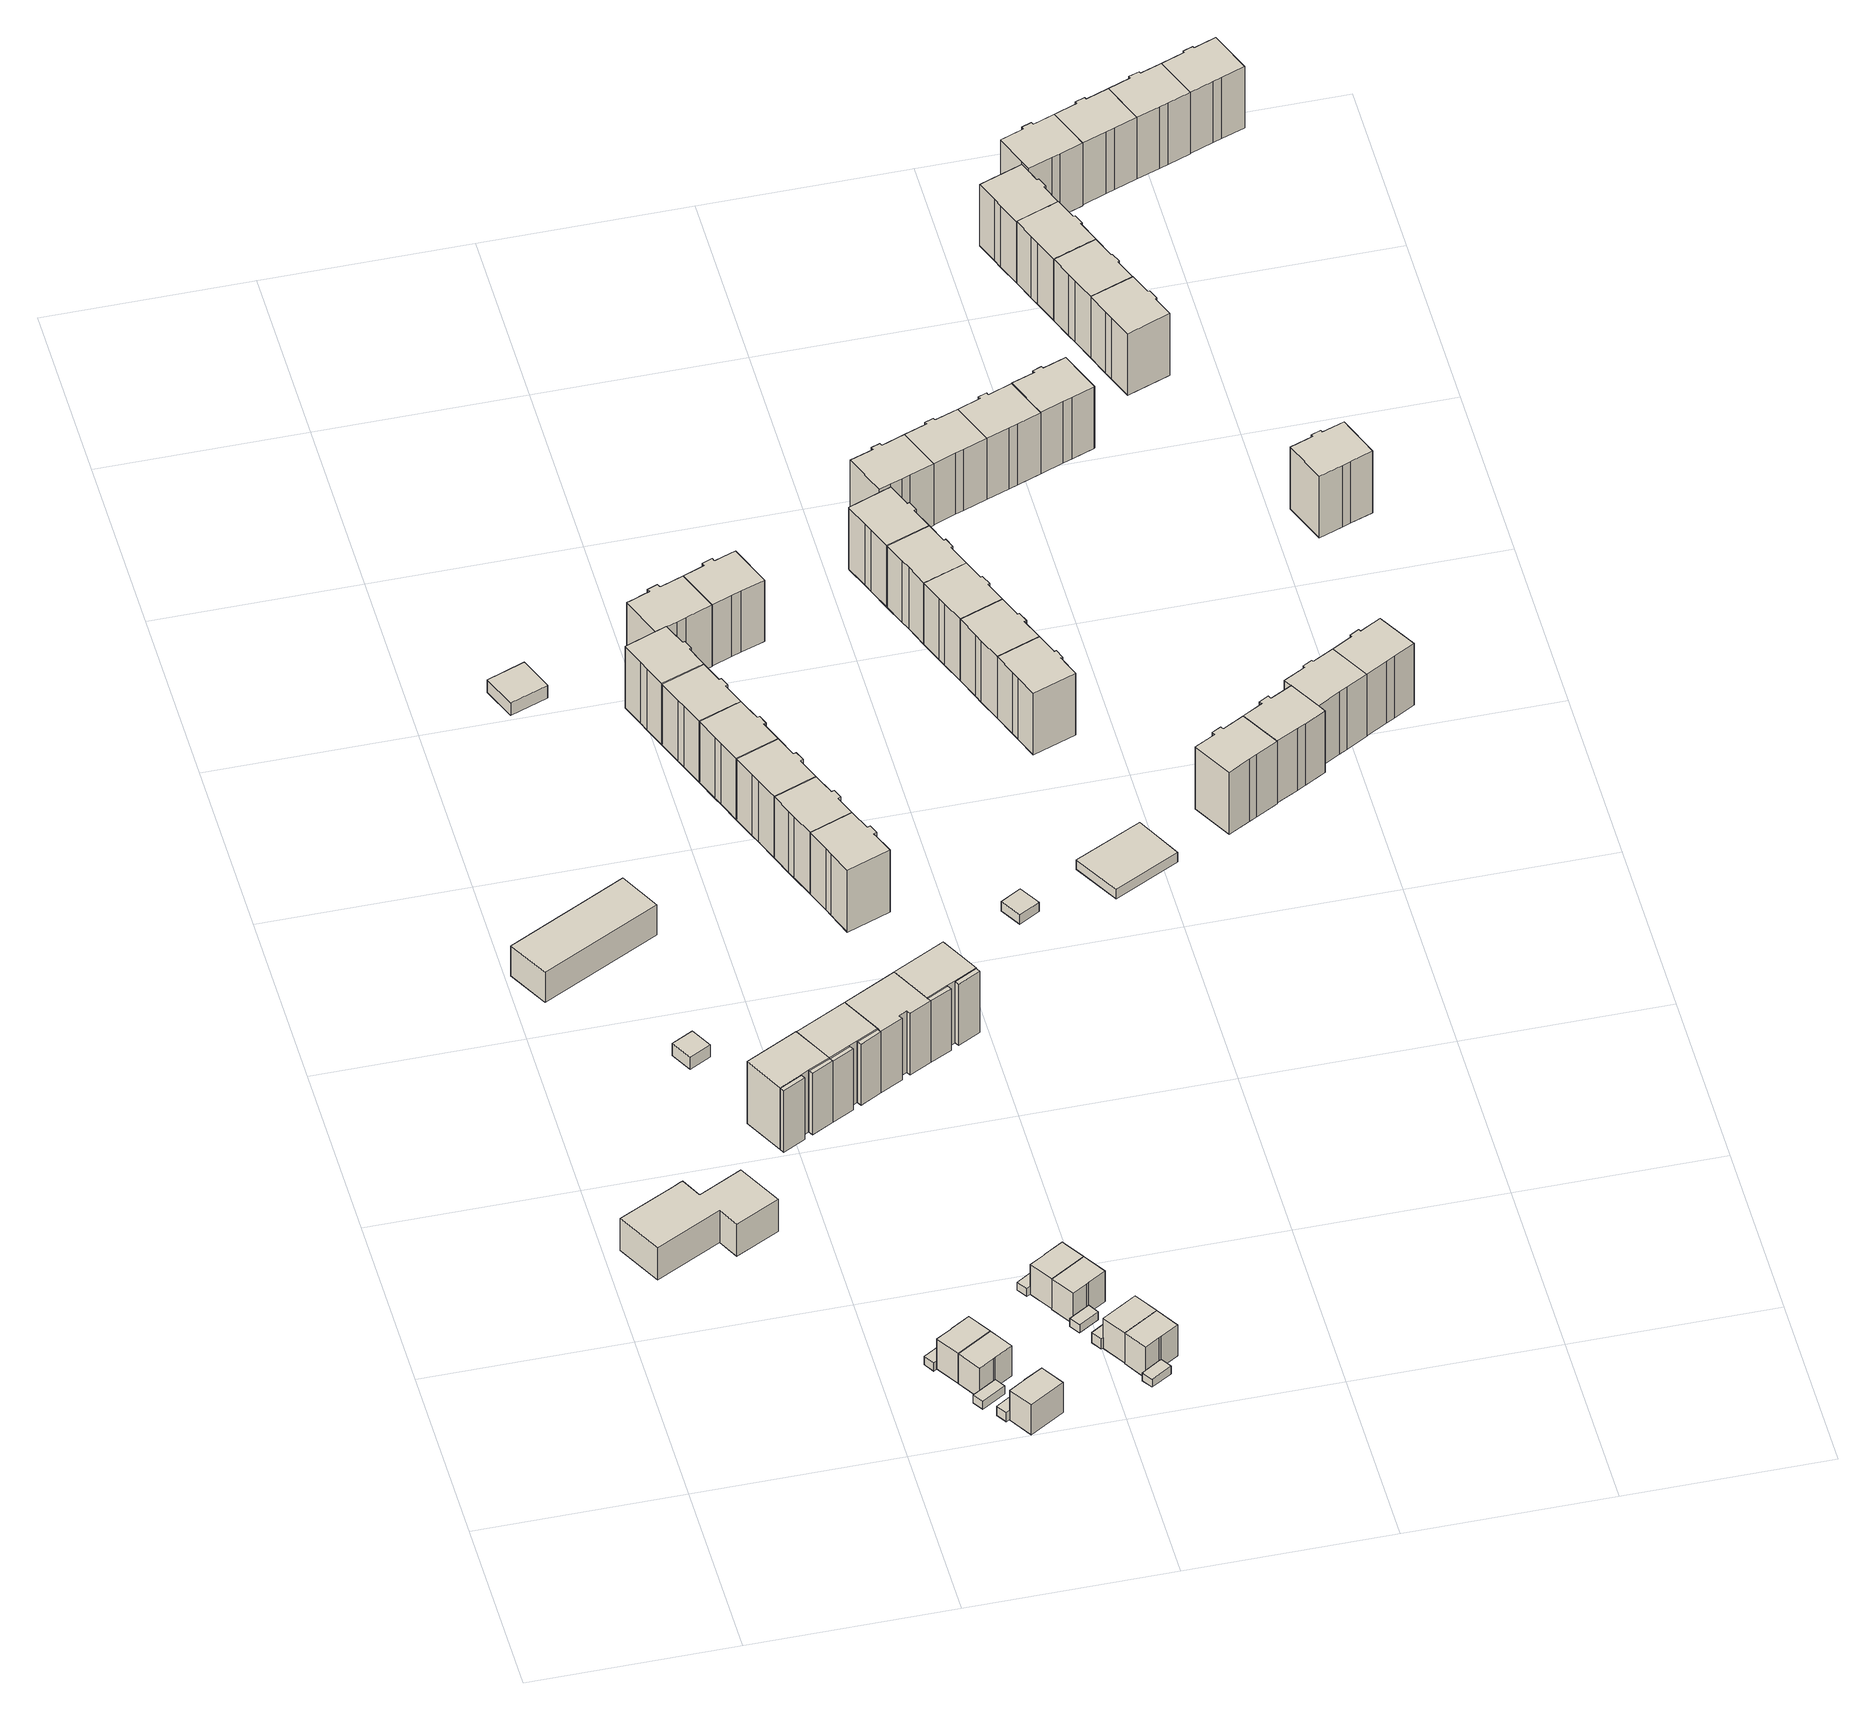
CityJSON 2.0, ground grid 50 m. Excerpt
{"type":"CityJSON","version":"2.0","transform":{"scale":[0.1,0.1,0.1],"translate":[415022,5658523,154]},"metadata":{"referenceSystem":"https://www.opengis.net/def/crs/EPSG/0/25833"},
"CityObjects":{
"building1":{"type":"Building","attributes":{"Dachtyp_tdc":"tdcPolyFlatRoof","Gemeindeschluessel":14612000,"Dachneigung":0,"QualitaetDacherkennung":76,"Geometrietyp2DReferenz":"3000","measuredHeight":9.77,"function":"31001_9998","roofType":"1000"},"geometry":[{"type":"Solid","lod":"1","boundaries":[[[[0,1,2,3,4,5,6,7,8,9]],[[10,11,12,13,14,15,16,17,18,19]],[[9,11,10,0]],[[8,12,11,9]],[[7,13,12,8]],[[6,14,13,7]],[[5,15,14,6]],[[4,16,15,5]],[[3,17,16,4]],[[2,18,17,3]],[[1,19,18,2]],[[0,10,19,1]]]]}]},
"building2":{"type":"Building","attributes":{"Dachtyp_tdc":"tdcPolyFlatRoof","Gemeindeschluessel":14612000,"Dachneigung":0,"QualitaetDacherkennung":85,"Geometrietyp2DReferenz":"3000","measuredHeight":9.12,"function":"31001_9998","roofType":"1000"},"geometry":[{"type":"Solid","lod":"1","boundaries":[[[[20,21,22,23,24,25]],[[26,27,28,29,30,31]],[[25,27,26,20]],[[24,28,27,25]],[[23,29,28,24]],[[22,30,29,23]],[[21,31,30,22]],[[20,26,31,21]]]]}]},
"building3":{"type":"Building","attributes":{"Dachtyp_tdc":"tdcPolyFlatRoof","Gemeindeschluessel":14612000,"Dachneigung":0,"QualitaetDacherkennung":75,"Geometrietyp2DReferenz":"3000","measuredHeight":2.46,"function":"31001_9998","roofType":"1000"},"geometry":[{"type":"Solid","lod":"1","boundaries":[[[[32,33,34,35,36,37]],[[38,39,40,41,42,43]],[[37,39,38,32]],[[36,40,39,37]],[[35,41,40,36]],[[34,42,41,35]],[[33,43,42,34]],[[32,38,43,33]]]]}]},
"building4":{"type":"Building","attributes":{"Dachtyp_tdc":"tdcGableRoof","Gemeindeschluessel":14612000,"Dachneigung":30.33,"QualitaetDacherkennung":8,"Geometrietyp2DReferenz":"3000","measuredHeight":5.21,"function":"31001_9998","roofType":"3100"},"geometry":[{"type":"Solid","lod":"1","boundaries":[[[[44,45,46,47]],[[48,49,50,51]],[[47,49,48,44]],[[46,50,49,47]],[[45,51,50,46]],[[44,48,51,45]]]]}]},
"building5":{"type":"Building","attributes":{"Dachtyp_tdc":"tdcPolyFlatRoof","Gemeindeschluessel":14612000,"Dachneigung":0,"QualitaetDacherkennung":72,"Geometrietyp2DReferenz":"3000","measuredHeight":2.47,"function":"31001_9998","roofType":"1000"},"geometry":[{"type":"Solid","lod":"1","boundaries":[[[[52,53,54,55,56,57]],[[58,59,60,61,62,63]],[[57,59,58,52]],[[56,60,59,57]],[[55,61,60,56]],[[54,62,61,55]],[[53,63,62,54]],[[52,58,63,53]]]]}]},
"building6":{"type":"Building","attributes":{"Dachtyp_tdc":"tdcPolyFlatRoof","Gemeindeschluessel":14612000,"Dachneigung":0,"QualitaetDacherkennung":53,"Geometrietyp2DReferenz":"3000","measuredHeight":9.17,"function":"31001_9998","roofType":"1000"},"geometry":[{"type":"Solid","lod":"1","boundaries":[[[[64,65,66,67,68,69]],[[70,71,43,42,41,72]],[[69,71,70,64]],[[68,43,71,69]],[[67,42,43,68]],[[66,41,42,67]],[[65,72,41,66]],[[64,70,72,65]]]]}]},
"building7":{"type":"Building","attributes":{"Dachtyp_tdc":"tdcPolyFlatRoof","Gemeindeschluessel":14612000,"Dachneigung":0,"QualitaetDacherkennung":66,"Geometrietyp2DReferenz":"3000","measuredHeight":2.83,"function":"31001_9998","roofType":"1000"},"geometry":[{"type":"Solid","lod":"1","boundaries":[[[[73,74,75,76,77,78]],[[79,80,81,82,83,84]],[[78,80,79,73]],[[77,81,80,78]],[[76,82,81,77]],[[75,83,82,76]],[[74,84,83,75]],[[73,79,84,74]]]]}]},
"building8":{"type":"Building","attributes":{"Dachtyp_tdc":"tdcPolyFlatRoof","Gemeindeschluessel":14612000,"Dachneigung":0,"QualitaetDacherkennung":54,"Geometrietyp2DReferenz":"3000","measuredHeight":9.21,"function":"31001_9998","roofType":"1000"},"geometry":[{"type":"Solid","lod":"1","boundaries":[[[[85,86,87,64,69,88]],[[61,60,71,70,89,62]],[[88,60,61,85]],[[69,71,60,88]],[[64,70,71,69]],[[87,89,70,64]],[[86,62,89,87]],[[85,61,62,86]]]]}]},
"building9":{"type":"Building","attributes":{"Gemeindeschluessel":14612000,"Geometrietyp2DReferenz":"3000","function":"31001_9998","roofType":"9999"},"children":["building9-1","building9-2","building9-3"]},
"building9-1":{"type":"BuildingPart","attributes":{"Dachtyp_tdc":"tdcPolyFlatRoof","Dachneigung":0,"QualitaetDacherkennung":75,"Geometrietyp2DReferenz":"3000","measuredHeight":19.01,"roofType":"1000"},"parents":["building9"],"geometry":[{"type":"Solid","lod":"1","boundaries":[[[[90,91,92,93,94,95]],[[96,97,98,99,100,101]],[[95,97,96,90]],[[94,98,97,95]],[[93,99,98,94]],[[92,100,99,93]],[[91,101,100,92]],[[90,96,101,91]]]]}]},
"building9-2":{"type":"BuildingPart","attributes":{"Dachtyp_tdc":"tdcFreeFormRoof","Dachneigung":54.75,"QualitaetDacherkennung":17,"Geometrietyp2DReferenz":"3000","measuredHeight":19.35,"roofType":"5000"},"parents":["building9"],"geometry":[{"type":"Solid","lod":"1","boundaries":[[[[102,103,104,105]],[[98,106,107,99]],[[105,106,98,102]],[[104,107,106,105]],[[103,99,107,104]],[[102,98,99,103]]]]}]},
"building9-3":{"type":"BuildingPart","attributes":{"Dachtyp_tdc":"tdcPolyFlatRoof","Dachneigung":39.88,"QualitaetDacherkennung":40,"Geometrietyp2DReferenz":"3000","measuredHeight":19.32,"roofType":"2100"},"parents":["building9"],"geometry":[{"type":"Solid","lod":"1","boundaries":[[[[108,109,110,111]],[[112,113,97,96]],[[111,113,112,108]],[[110,97,113,111]],[[109,96,97,110]],[[108,112,96,109]]]]}]},
"building10":{"type":"Building","attributes":{"Dachtyp_tdc":"tdcPolyFlatRoof","Gemeindeschluessel":14612000,"Dachneigung":0,"QualitaetDacherkennung":46,"Geometrietyp2DReferenz":"3000","measuredHeight":9.1,"function":"31001_9998","roofType":"1000"},"geometry":[{"type":"Solid","lod":"1","boundaries":[[[[114,115,116,117,118,119]],[[120,121,122,123,124,125]],[[119,121,120,114]],[[118,122,121,119]],[[117,123,122,118]],[[116,124,123,117]],[[115,125,124,116]],[[114,120,125,115]]]]}]},
"building11":{"type":"Building","attributes":{"Gemeindeschluessel":14612000,"Geometrietyp2DReferenz":"3000","function":"31001_9998","roofType":"9999"},"children":["building11-1","building11-2","building11-3"]},
"building11-1":{"type":"BuildingPart","attributes":{"Dachtyp_tdc":"tdcPolyFlatRoof","Dachneigung":0,"QualitaetDacherkennung":85,"Geometrietyp2DReferenz":"3000","measuredHeight":18.95,"roofType":"1000"},"parents":["building11"],"geometry":[{"type":"Solid","lod":"1","boundaries":[[[[126,127,128,129,130,131]],[[132,133,134,135,96,101]],[[131,133,132,126]],[[130,134,133,131]],[[129,135,134,130]],[[128,96,135,129]],[[127,101,96,128]],[[126,132,101,127]]]]}]},
"building11-2":{"type":"BuildingPart","attributes":{"Dachtyp_tdc":"tdcPolyFlatRoof","Dachneigung":35.8,"QualitaetDacherkennung":43,"Geometrietyp2DReferenz":"3000","measuredHeight":19.12,"roofType":"2100"},"parents":["building11"],"geometry":[{"type":"Solid","lod":"1","boundaries":[[[[136,137,138,139]],[[134,133,140,141]],[[139,133,134,136]],[[138,140,133,139]],[[137,141,140,138]],[[136,134,141,137]]]]}]},
"building11-3":{"type":"BuildingPart","attributes":{"Dachtyp_tdc":"tdcPolyFlatRoof","Dachneigung":39.9,"QualitaetDacherkennung":35,"Geometrietyp2DReferenz":"3000","measuredHeight":19.22,"roofType":"2100"},"parents":["building11"],"geometry":[{"type":"Solid","lod":"1","boundaries":[[[[142,143,144,145]],[[112,96,135,146]],[[145,96,112,142]],[[144,135,96,145]],[[143,146,135,144]],[[142,112,146,143]]]]}]},
"building12":{"type":"Building","attributes":{"Dachtyp_tdc":"tdcPolyFlatRoof","Gemeindeschluessel":14612000,"Dachneigung":0,"QualitaetDacherkennung":86,"Geometrietyp2DReferenz":"3000","measuredHeight":3.93,"function":"31001_9998","roofType":"1000"},"geometry":[{"type":"Solid","lod":"1","boundaries":[[[[147,148,149,150]],[[151,152,153,154]],[[150,152,151,147]],[[149,153,152,150]],[[148,154,153,149]],[[147,151,154,148]]]]}]},
"building13":{"type":"Building","attributes":{"Dachtyp_tdc":"tdcPolyFlatRoof","Gemeindeschluessel":14612000,"Dachneigung":0,"QualitaetDacherkennung":75,"Geometrietyp2DReferenz":"3000","measuredHeight":2.39,"function":"31001_9998","roofType":"1000"},"geometry":[{"type":"Solid","lod":"1","boundaries":[[[[155,156,157,158,159,160]],[[161,162,163,164,165,166]],[[160,162,161,155]],[[159,163,162,160]],[[158,164,163,159]],[[157,165,164,158]],[[156,166,165,157]],[[155,161,166,156]]]]}]},
"building14":{"type":"Building","attributes":{"Dachtyp_tdc":"tdcPolyFlatRoof","Gemeindeschluessel":14612000,"Dachneigung":0,"QualitaetDacherkennung":72,"Geometrietyp2DReferenz":"3000","measuredHeight":2.39,"function":"31001_9998","roofType":"1000"},"geometry":[{"type":"Solid","lod":"1","boundaries":[[[[167,168,169,170,171,172]],[[173,174,175,176,177,178]],[[172,174,173,167]],[[171,175,174,172]],[[170,176,175,171]],[[169,177,176,170]],[[168,178,177,169]],[[167,173,178,168]]]]}]},
"building15":{"type":"Building","attributes":{"Dachtyp_tdc":"tdcPolyFlatRoof","Gemeindeschluessel":14612000,"Dachneigung":0,"QualitaetDacherkennung":55,"Geometrietyp2DReferenz":"3000","measuredHeight":9.14,"function":"31001_9998","roofType":"1000"},"geometry":[{"type":"Solid","lod":"1","boundaries":[[[[179,180,181,182,183,184]],[[185,161,166,165,186,187]],[[184,161,185,179]],[[183,166,161,184]],[[182,165,166,183]],[[181,186,165,182]],[[180,187,186,181]],[[179,185,187,180]]]]}]},
"building16":{"type":"Building","attributes":{"Dachtyp_tdc":"tdcPolyFlatRoof","Gemeindeschluessel":14612000,"Dachneigung":0,"QualitaetDacherkennung":56,"Geometrietyp2DReferenz":"3000","measuredHeight":9.31,"function":"31001_9998","roofType":"1000"},"geometry":[{"type":"Solid","lod":"1","boundaries":[[[[188,189,190,180,179,191]],[[176,175,192,193,194,177]],[[191,175,176,188]],[[179,192,175,191]],[[180,193,192,179]],[[190,194,193,180]],[[189,177,194,190]],[[188,176,177,189]]]]}]},
"building17":{"type":"Building","attributes":{"Dachtyp_tdc":"tdcPolyFlatRoof","Gemeindeschluessel":14612000,"Dachneigung":0,"QualitaetDacherkennung":71,"Geometrietyp2DReferenz":"3000","measuredHeight":3.1,"function":"31001_9998","roofType":"1000"},"geometry":[{"type":"Solid","lod":"1","boundaries":[[[[195,196,197,198,199,200]],[[201,202,203,204,205,206]],[[200,202,201,195]],[[199,203,202,200]],[[198,204,203,199]],[[197,205,204,198]],[[196,206,205,197]],[[195,201,206,196]]]]}]},
"building18":{"type":"Building","attributes":{"Dachtyp_tdc":"tdcPolyFlatRoof","Gemeindeschluessel":14612000,"Dachneigung":0,"QualitaetDacherkennung":77,"Geometrietyp2DReferenz":"3000","measuredHeight":18.95,"function":"31001_9998","roofType":"1000"},"geometry":[{"type":"Solid","lod":"1","boundaries":[[[[207,208,209,210,211,126,131,212,213,214]],[[215,216,217,140,133,132,218,219,220,221]],[[214,216,215,207]],[[213,217,216,214]],[[212,140,217,213]],[[131,133,140,212]],[[126,132,133,131]],[[211,218,132,126]],[[210,219,218,211]],[[209,220,219,210]],[[208,221,220,209]],[[207,215,221,208]]]]}]},
"building19":{"type":"Building","attributes":{"Dachtyp_tdc":"tdcPolyFlatRoof","Gemeindeschluessel":14612000,"Dachneigung":0,"QualitaetDacherkennung":67,"Geometrietyp2DReferenz":"3000","measuredHeight":2.43,"function":"31001_9998","roofType":"1000"},"geometry":[{"type":"Solid","lod":"1","boundaries":[[[[222,223,224,225,226,227]],[[228,229,230,231,232,233]],[[227,229,228,222]],[[226,230,229,227]],[[225,231,230,226]],[[224,232,231,225]],[[223,233,232,224]],[[222,228,233,223]]]]}]},
"building20":{"type":"Building","attributes":{"Dachtyp_tdc":"tdcPolyFlatRoof","Gemeindeschluessel":14612000,"Dachneigung":0,"QualitaetDacherkennung":53,"Geometrietyp2DReferenz":"3000","measuredHeight":9.15,"function":"31001_9998","roofType":"1000"},"geometry":[{"type":"Solid","lod":"1","boundaries":[[[[234,235,236,237,238,239]],[[240,241,242,243,244,245]],[[239,241,240,234]],[[238,242,241,239]],[[237,243,242,238]],[[236,244,243,237]],[[235,245,244,236]],[[234,240,245,235]]]]}]},
"building21":{"type":"Building","attributes":{"Dachtyp_tdc":"tdcPolyFlatRoof","Gemeindeschluessel":14612000,"Dachneigung":0,"QualitaetDacherkennung":56,"Geometrietyp2DReferenz":"3000","measuredHeight":9.33,"function":"31001_9998","roofType":"1000"},"geometry":[{"type":"Solid","lod":"1","boundaries":[[[[246,247,248,235,234,249]],[[231,230,250,251,252,232]],[[249,230,231,246]],[[234,250,230,249]],[[235,251,250,234]],[[248,252,251,235]],[[247,232,252,248]],[[246,231,232,247]]]]}]},
"building22":{"type":"Building","attributes":{"Dachtyp_tdc":"tdcPolyFlatRoof","Gemeindeschluessel":14612000,"Dachneigung":0,"QualitaetDacherkennung":75,"Geometrietyp2DReferenz":"3000","measuredHeight":18.82,"function":"31001_9998","roofType":"1000"},"geometry":[{"type":"Solid","lod":"1","boundaries":[[[[253,254,255,256,257,258,259,260,261,262,263]],[[264,265,266,267,268,269,270,271,272,273,274]],[[263,265,264,253]],[[262,266,265,263]],[[261,267,266,262]],[[260,268,267,261]],[[259,269,268,260]],[[258,270,269,259]],[[257,271,270,258]],[[256,272,271,257]],[[255,273,272,256]],[[254,274,273,255]],[[253,264,274,254]]]]}]},
"building23":{"type":"Building","attributes":{"Dachtyp_tdc":"tdcPolyFlatRoof","Gemeindeschluessel":14612000,"Dachneigung":0,"QualitaetDacherkennung":84,"Geometrietyp2DReferenz":"3000","measuredHeight":18.79,"function":"31001_9998","roofType":"1000"},"geometry":[{"type":"Solid","lod":"1","boundaries":[[[[275,276,277,278,279,280,281,282,283,284]],[[285,286,287,288,289,267,266,290,291,292]],[[284,286,285,275]],[[283,287,286,284]],[[282,288,287,283]],[[281,289,288,282]],[[280,267,289,281]],[[279,266,267,280]],[[278,290,266,279]],[[277,291,290,278]],[[276,292,291,277]],[[275,285,292,276]]]]}]},
"building24":{"type":"Building","attributes":{"Gemeindeschluessel":14612000,"Geometrietyp2DReferenz":"3000","function":"31001_9998","roofType":"9999"},"children":["building24-1","building24-2","building24-3"]},
"building24-1":{"type":"BuildingPart","attributes":{"Dachtyp_tdc":"tdcPolyFlatRoof","Dachneigung":40.38,"QualitaetDacherkennung":26,"Geometrietyp2DReferenz":"3000","measuredHeight":19.34,"roofType":"2100"},"parents":["building24"],"geometry":[{"type":"Solid","lod":"1","boundaries":[[[[293,294,295,296]],[[297,298,299,300]],[[296,298,297,293]],[[295,299,298,296]],[[294,300,299,295]],[[293,297,300,294]]]]}]},
"building24-2":{"type":"BuildingPart","attributes":{"Dachtyp_tdc":"tdcPolyFlatRoof","Dachneigung":0,"QualitaetDacherkennung":81,"Geometrietyp2DReferenz":"3000","measuredHeight":18.99,"roofType":"1000"},"parents":["building24"],"geometry":[{"type":"Solid","lod":"1","boundaries":[[[[301,302,303,304,305,306]],[[307,297,300,308,219,218]],[[306,297,307,301]],[[305,300,297,306]],[[304,308,300,305]],[[303,219,308,304]],[[302,218,219,303]],[[301,307,218,302]]]]}]},
"building24-3":{"type":"BuildingPart","attributes":{"Dachtyp_tdc":"tdcFreeFormRoof","Dachneigung":55.37,"QualitaetDacherkennung":23,"Geometrietyp2DReferenz":"3000","measuredHeight":19.34,"roofType":"5000"},"parents":["building24"],"geometry":[{"type":"Solid","lod":"1","boundaries":[[[[209,309,310,210]],[[220,219,308,311]],[[210,219,220,209]],[[310,308,219,210]],[[309,311,308,310]],[[209,220,311,309]]]]}]},
"building25":{"type":"Building","attributes":{"Dachtyp_tdc":"tdcPolyFlatRoof","Gemeindeschluessel":14612000,"Dachneigung":0,"QualitaetDacherkennung":82,"Geometrietyp2DReferenz":"3000","measuredHeight":18.8,"function":"31001_9998","roofType":"1000"},"geometry":[{"type":"Solid","lod":"1","boundaries":[[[[312,313,314,315,284,283,316,317,318,319]],[[320,321,322,323,324,287,286,325,326,327]],[[319,321,320,312]],[[318,322,321,319]],[[317,323,322,318]],[[316,324,323,317]],[[283,287,324,316]],[[284,286,287,283]],[[315,325,286,284]],[[314,326,325,315]],[[313,327,326,314]],[[312,320,327,313]]]]}]},
"building26":{"type":"Building","attributes":{"Dachtyp_tdc":"tdcPolyFlatRoof","Gemeindeschluessel":14612000,"Dachneigung":0,"QualitaetDacherkennung":81,"Geometrietyp2DReferenz":"3000","measuredHeight":18.78,"function":"31001_9998","roofType":"1000"},"geometry":[{"type":"Solid","lod":"1","boundaries":[[[[328,329,330,331,332,333,319,318,334,335]],[[336,337,338,322,321,339,340,341,342,343]],[[335,337,336,328]],[[334,338,337,335]],[[318,322,338,334]],[[319,321,322,318]],[[333,339,321,319]],[[332,340,339,333]],[[331,341,340,332]],[[330,342,341,331]],[[329,343,342,330]],[[328,336,343,329]]]]}]},
"building27":{"type":"Building","attributes":{"Dachtyp_tdc":"tdcPolyFlatRoof","Gemeindeschluessel":14612000,"Dachneigung":0,"QualitaetDacherkennung":84,"Geometrietyp2DReferenz":"3000","measuredHeight":18.84,"function":"31001_9998","roofType":"1000"},"geometry":[{"type":"Solid","lod":"1","boundaries":[[[[328,344,345,346,347,348,349,350,351,329]],[[336,343,352,353,354,355,356,357,358,359]],[[329,343,336,328]],[[351,352,343,329]],[[350,353,352,351]],[[349,354,353,350]],[[348,355,354,349]],[[347,356,355,348]],[[346,357,356,347]],[[345,358,357,346]],[[344,359,358,345]],[[328,336,359,344]]]]}]},
"building28":{"type":"Building","attributes":{"Dachtyp_tdc":"tdcPolyFlatRoof","Gemeindeschluessel":14612000,"Dachneigung":0,"QualitaetDacherkennung":74,"Geometrietyp2DReferenz":"3000","measuredHeight":18.95,"function":"31001_9998","roofType":"1000"},"geometry":[{"type":"Solid","lod":"1","boundaries":[[[[360,361,362,363,364,365,366,367,368,369]],[[370,371,372,373,374,375,376,377,378,379]],[[369,371,370,360]],[[368,372,371,369]],[[367,373,372,368]],[[366,374,373,367]],[[365,375,374,366]],[[364,376,375,365]],[[363,377,376,364]],[[362,378,377,363]],[[361,379,378,362]],[[360,370,379,361]]]]}]},
"building29":{"type":"Building","attributes":{"Dachtyp_tdc":"tdcPolyFlatRoof","Gemeindeschluessel":14612000,"Dachneigung":0,"QualitaetDacherkennung":67,"Geometrietyp2DReferenz":"3000","measuredHeight":18.76,"function":"31001_9998","roofType":"1000"},"geometry":[{"type":"Solid","lod":"1","boundaries":[[[[380,381,382,383,384,385,386,387,388,389,390,391,392,393]],[[271,394,395,396,397,398,399,400,401,402,403,404,405,272]],[[393,394,271,380]],[[392,395,394,393]],[[391,396,395,392]],[[390,397,396,391]],[[389,398,397,390]],[[388,399,398,389]],[[387,400,399,388]],[[386,401,400,387]],[[385,402,401,386]],[[384,403,402,385]],[[383,404,403,384]],[[382,405,404,383]],[[381,272,405,382]],[[380,271,272,381]]]]}]},
"building30":{"type":"Building","attributes":{"Dachtyp_tdc":"tdcPolyFlatRoof","Gemeindeschluessel":14612000,"Dachneigung":0,"QualitaetDacherkennung":67,"Geometrietyp2DReferenz":"3000","measuredHeight":18.67,"function":"31001_9998","roofType":"1000"},"geometry":[{"type":"Solid","lod":"1","boundaries":[[[[406,407,385,384,408,409,410,411,412,413,414,415]],[[416,417,418,419,420,421,422,423,424,425,426,427]],[[415,417,416,406]],[[414,418,417,415]],[[413,419,418,414]],[[412,420,419,413]],[[411,421,420,412]],[[410,422,421,411]],[[409,423,422,410]],[[408,424,423,409]],[[384,425,424,408]],[[385,426,425,384]],[[407,427,426,385]],[[406,416,427,407]]]]}]},
"building31":{"type":"Building","attributes":{"Dachtyp_tdc":"tdcPolyFlatRoof","Gemeindeschluessel":14612000,"Dachneigung":0,"QualitaetDacherkennung":69,"Geometrietyp2DReferenz":"3000","measuredHeight":2.73,"function":"31001_2000","roofType":"1000"},"geometry":[{"type":"Solid","lod":"1","boundaries":[[[[428,429,430,431]],[[432,433,434,435]],[[431,433,432,428]],[[430,434,433,431]],[[429,435,434,430]],[[428,432,435,429]]]]}]},
"building32":{"type":"Building","attributes":{"Dachtyp_tdc":"tdcPolyFlatRoof","Gemeindeschluessel":14612000,"Dachneigung":3.12,"QualitaetDacherkennung":42,"Geometrietyp2DReferenz":"3000","measuredHeight":3.25,"function":"31001_9998","roofType":"2100"},"geometry":[{"type":"Solid","lod":"1","boundaries":[[[[436,437,438,439]],[[440,441,442,443]],[[439,441,440,436]],[[438,442,441,439]],[[437,443,442,438]],[[436,440,443,437]]]]}]},
"building33":{"type":"Building","attributes":{"Dachtyp_tdc":"tdcPolyFlatRoof","Gemeindeschluessel":14612000,"Dachneigung":0,"QualitaetDacherkennung":76,"Geometrietyp2DReferenz":"3000","measuredHeight":18.93,"function":"31001_9998","roofType":"1000"},"geometry":[{"type":"Solid","lod":"1","boundaries":[[[[444,445,446,447,448,449,450,451,452,453,454,455]],[[456,457,458,459,460,461,462,463,464,465,466,467]],[[455,457,456,444]],[[454,458,457,455]],[[453,459,458,454]],[[452,460,459,453]],[[451,461,460,452]],[[450,462,461,451]],[[449,463,462,450]],[[448,464,463,449]],[[447,465,464,448]],[[446,466,465,447]],[[445,467,466,446]],[[444,456,467,445]]]]}]},
"building34":{"type":"Building","attributes":{"Dachtyp_tdc":"tdcPolyFlatRoof","Gemeindeschluessel":14612000,"Dachneigung":0,"QualitaetDacherkennung":83,"Geometrietyp2DReferenz":"3000","measuredHeight":18.89,"function":"31001_9998","roofType":"1000"},"geometry":[{"type":"Solid","lod":"1","boundaries":[[[[468,469,470,471,472,473,474,450,449,475]],[[476,477,463,462,478,479,480,481,482,483]],[[475,477,476,468]],[[449,463,477,475]],[[450,462,463,449]],[[474,478,462,450]],[[473,479,478,474]],[[472,480,479,473]],[[471,481,480,472]],[[470,482,481,471]],[[469,483,482,470]],[[468,476,483,469]]]]}]},
"building35":{"type":"Building","attributes":{"Dachtyp_tdc":"tdcPolyFlatRoof","Gemeindeschluessel":14612000,"Dachneigung":0,"QualitaetDacherkennung":84,"Geometrietyp2DReferenz":"3000","measuredHeight":18.94,"function":"31001_9998","roofType":"1000"},"geometry":[{"type":"Solid","lod":"1","boundaries":[[[[484,485,486,470,469,487,488,489,490,491]],[[492,493,494,495,496,497,483,482,498,499]],[[491,493,492,484]],[[490,494,493,491]],[[489,495,494,490]],[[488,496,495,489]],[[487,497,496,488]],[[469,483,497,487]],[[470,482,483,469]],[[486,498,482,470]],[[485,499,498,486]],[[484,492,499,485]]]]}]},
"building36":{"type":"Building","attributes":{"Dachtyp_tdc":"tdcPolyFlatRoof","Gemeindeschluessel":14612000,"Dachneigung":0,"QualitaetDacherkennung":83,"Geometrietyp2DReferenz":"3000","measuredHeight":18.9,"function":"31001_9998","roofType":"1000"},"geometry":[{"type":"Solid","lod":"1","boundaries":[[[[500,501,502,503,504,505,490,489,506,507]],[[508,509,510,495,494,511,512,513,514,515]],[[507,509,508,500]],[[506,510,509,507]],[[489,495,510,506]],[[490,494,495,489]],[[505,511,494,490]],[[504,512,511,505]],[[503,513,512,504]],[[502,514,513,503]],[[501,515,514,502]],[[500,508,515,501]]]]}]},
"building37":{"type":"Building","attributes":{"Dachtyp_tdc":"tdcPolyFlatRoof","Gemeindeschluessel":14612000,"Dachneigung":0,"QualitaetDacherkennung":79,"Geometrietyp2DReferenz":"3000","measuredHeight":18.92,"function":"31001_9998","roofType":"1000"},"geometry":[{"type":"Solid","lod":"1","boundaries":[[[[516,517,518,519,520,521,522,523,501,500]],[[524,508,515,525,526,527,528,529,530,531]],[[500,508,524,516]],[[501,515,508,500]],[[523,525,515,501]],[[522,526,525,523]],[[521,527,526,522]],[[520,528,527,521]],[[519,529,528,520]],[[518,530,529,519]],[[517,531,530,518]],[[516,524,531,517]]]]}]},
"building38":{"type":"Building","attributes":{"Dachtyp_tdc":"tdcPolyFlatRoof","Gemeindeschluessel":14612000,"Dachneigung":0,"QualitaetDacherkennung":68,"Geometrietyp2DReferenz":"3000","measuredHeight":18.92,"function":"31001_9998","roofType":"1000"},"geometry":[{"type":"Solid","lod":"1","boundaries":[[[[532,533,534,535,536,537,538,539,540,541,542]],[[543,544,545,546,547,548,549,550,551,552,553]],[[542,544,543,532]],[[541,545,544,542]],[[540,546,545,541]],[[539,547,546,540]],[[538,548,547,539]],[[537,549,548,538]],[[536,550,549,537]],[[535,551,550,536]],[[534,552,551,535]],[[533,553,552,534]],[[532,543,553,533]]]]}]},
"building39":{"type":"Building","attributes":{"Dachtyp_tdc":"tdcPolyFlatRoof","Gemeindeschluessel":14612000,"Dachneigung":0,"QualitaetDacherkennung":70,"Geometrietyp2DReferenz":"3000","measuredHeight":18.76,"function":"31001_9998","roofType":"1000"},"geometry":[{"type":"Solid","lod":"1","boundaries":[[[[537,536,554,555,556,557,558,559,560,561]],[[562,563,564,565,566,567,568,569,570,571]],[[561,563,562,537]],[[560,564,563,561]],[[559,565,564,560]],[[558,566,565,559]],[[557,567,566,558]],[[556,568,567,557]],[[555,569,568,556]],[[554,570,569,555]],[[536,571,570,554]],[[537,562,571,536]]]]}]},
"building40":{"type":"Building","attributes":{"Dachtyp_tdc":"tdcPolyFlatRoof","Gemeindeschluessel":14612000,"Dachneigung":0,"QualitaetDacherkennung":81,"Geometrietyp2DReferenz":"3000","measuredHeight":19.16,"function":"31001_9998","roofType":"1000"},"geometry":[{"type":"Solid","lod":"1","boundaries":[[[[572,573,574,575,576,577,578,579,580,581,582]],[[583,584,585,586,587,588,589,590,591,592,593]],[[582,584,583,572]],[[581,585,584,582]],[[580,586,585,581]],[[579,587,586,580]],[[578,588,587,579]],[[577,589,588,578]],[[576,590,589,577]],[[575,591,590,576]],[[574,592,591,575]],[[573,593,592,574]],[[572,583,593,573]]]]}]},
"building41":{"type":"Building","attributes":{"Dachtyp_tdc":"tdcPolyFlatRoof","Gemeindeschluessel":14612000,"Dachneigung":0,"QualitaetDacherkennung":72,"Geometrietyp2DReferenz":"3000","measuredHeight":18.78,"function":"31001_9998","roofType":"1000"},"geometry":[{"type":"Solid","lod":"1","boundaries":[[[[594,595,557,556,596,597,598,599,600,601]],[[602,603,604,605,606,607,608,568,567,609]],[[601,603,602,594]],[[600,604,603,601]],[[599,605,604,600]],[[598,606,605,599]],[[597,607,606,598]],[[596,608,607,597]],[[556,568,608,596]],[[557,567,568,556]],[[595,609,567,557]],[[594,602,609,595]]]]}]},
"building42":{"type":"Building","attributes":{"Dachtyp_tdc":"tdcPolyFlatRoof","Gemeindeschluessel":14612000,"Dachneigung":0,"QualitaetDacherkennung":83,"Geometrietyp2DReferenz":"3000","measuredHeight":18.83,"function":"31001_9998","roofType":"1000"},"geometry":[{"type":"Solid","lod":"1","boundaries":[[[[610,611,612,613,614,615,616,617,618,619,620,621]],[[622,623,624,625,626,627,628,629,630,631,632,633]],[[621,623,622,610]],[[620,624,623,621]],[[619,625,624,620]],[[618,626,625,619]],[[617,627,626,618]],[[616,628,627,617]],[[615,629,628,616]],[[614,630,629,615]],[[613,631,630,614]],[[612,632,631,613]],[[611,633,632,612]],[[610,622,633,611]]]]}]},
"building43":{"type":"Building","attributes":{"Dachtyp_tdc":"tdcPolyFlatRoof","Gemeindeschluessel":14612000,"Dachneigung":0,"QualitaetDacherkennung":72,"Geometrietyp2DReferenz":"3000","measuredHeight":18.82,"function":"31001_9998","roofType":"1000"},"geometry":[{"type":"Solid","lod":"1","boundaries":[[[[634,635,636,637,638,639,640,641,642,643,644]],[[605,645,646,647,648,649,650,651,652,653,606]],[[644,645,605,634]],[[643,646,645,644]],[[642,647,646,643]],[[641,648,647,642]],[[640,649,648,641]],[[639,650,649,640]],[[638,651,650,639]],[[637,652,651,638]],[[636,653,652,637]],[[635,606,653,636]],[[634,605,606,635]]]]}]},
"building44":{"type":"Building","attributes":{"Dachtyp_tdc":"tdcPolyFlatRoof","Gemeindeschluessel":14612000,"Dachneigung":0,"QualitaetDacherkennung":70,"Geometrietyp2DReferenz":"3000","measuredHeight":19.11,"function":"31001_9998","roofType":"1000"},"geometry":[{"type":"Solid","lod":"1","boundaries":[[[[654,655,656,657,658,659,660,661,662,614,613]],[[663,664,665,666,667,668,669,670,671,672,673]],[[613,664,663,654]],[[614,665,664,613]],[[662,666,665,614]],[[661,667,666,662]],[[660,668,667,661]],[[659,669,668,660]],[[658,670,669,659]],[[657,671,670,658]],[[656,672,671,657]],[[655,673,672,656]],[[654,663,673,655]]]]}]},
"building45":{"type":"Building","attributes":{"Dachtyp_tdc":"tdcPolyFlatRoof","Gemeindeschluessel":14612000,"Dachneigung":0,"QualitaetDacherkennung":68,"Geometrietyp2DReferenz":"3000","measuredHeight":18.87,"function":"31001_9998","roofType":"1000"},"geometry":[{"type":"Solid","lod":"1","boundaries":[[[[674,675,657,656,676,677,678,679,680,681]],[[682,683,684,685,686,687,688,689,690,691]],[[681,683,682,674]],[[680,684,683,681]],[[679,685,684,680]],[[678,686,685,679]],[[677,687,686,678]],[[676,688,687,677]],[[656,689,688,676]],[[657,690,689,656]],[[675,691,690,657]],[[674,682,691,675]]]]}]},
"building46":{"type":"Building","attributes":{"Dachtyp_tdc":"tdcPolyFlatRoof","Gemeindeschluessel":14612000,"Dachneigung":0,"QualitaetDacherkennung":74,"Geometrietyp2DReferenz":"3000","measuredHeight":18.87,"function":"31001_9998","roofType":"1000"},"geometry":[{"type":"Solid","lod":"1","boundaries":[[[[692,693,694,695,696,697,698,699,700,701,702,703]],[[704,705,706,707,708,709,710,711,712,713,714,715]],[[703,705,704,692]],[[702,706,705,703]],[[701,707,706,702]],[[700,708,707,701]],[[699,709,708,700]],[[698,710,709,699]],[[697,711,710,698]],[[696,712,711,697]],[[695,713,712,696]],[[694,714,713,695]],[[693,715,714,694]],[[692,704,715,693]]]]}]},
"building47":{"type":"Building","attributes":{"Dachtyp_tdc":"tdcPolyFlatRoof","Gemeindeschluessel":14612000,"Dachneigung":0,"QualitaetDacherkennung":85,"Geometrietyp2DReferenz":"3000","measuredHeight":18.9,"function":"31001_9998","roofType":"1000"},"geometry":[{"type":"Solid","lod":"1","boundaries":[[[[716,717,718,719,720,721,722,723,724,725]],[[726,727,728,729,730,731,707,706,732,733]],[[725,727,726,716]],[[724,728,727,725]],[[723,729,728,724]],[[722,730,729,723]],[[721,731,730,722]],[[720,707,731,721]],[[719,706,707,720]],[[718,732,706,719]],[[717,733,732,718]],[[716,726,733,717]]]]}]},
"building48":{"type":"Building","attributes":{"Dachtyp_tdc":"tdcPolyFlatRoof","Gemeindeschluessel":14612000,"Dachneigung":0,"QualitaetDacherkennung":83,"Geometrietyp2DReferenz":"3000","measuredHeight":18.84,"function":"31001_9998","roofType":"1000"},"geometry":[{"type":"Solid","lod":"1","boundaries":[[[[734,735,736,737,738,739,740,741,742,743]],[[744,745,746,729,728,747,748,749,750,751]],[[743,745,744,734]],[[742,746,745,743]],[[741,729,746,742]],[[740,728,729,741]],[[739,747,728,740]],[[738,748,747,739]],[[737,749,748,738]],[[736,750,749,737]],[[735,751,750,736]],[[734,744,751,735]]]]}]},
"building49":{"type":"Building","attributes":{"Dachtyp_tdc":"tdcPolyFlatRoof","Gemeindeschluessel":14612000,"Dachneigung":0,"QualitaetDacherkennung":76,"Geometrietyp2DReferenz":"3000","measuredHeight":18.86,"function":"31001_9998","roofType":"1000"},"geometry":[{"type":"Solid","lod":"1","boundaries":[[[[752,753,754,755,756,757,758,759,760,761]],[[744,751,762,763,764,765,766,767,768,769]],[[761,751,744,752]],[[760,762,751,761]],[[759,763,762,760]],[[758,764,763,759]],[[757,765,764,758]],[[756,766,765,757]],[[755,767,766,756]],[[754,768,767,755]],[[753,769,768,754]],[[752,744,769,753]]]]}]},
"building50":{"type":"Building","attributes":{"Dachtyp_tdc":"tdcPolyFlatRoof","Gemeindeschluessel":14612000,"Dachneigung":0,"QualitaetDacherkennung":70,"Geometrietyp2DReferenz":"3000","measuredHeight":19.16,"function":"31001_9998","roofType":"1000"},"geometry":[{"type":"Solid","lod":"1","boundaries":[[[[770,771,772,773,774,775,776,777,778,779,780]],[[781,782,783,784,785,786,787,788,789,790,791]],[[780,782,781,770]],[[779,783,782,780]],[[778,784,783,779]],[[777,785,784,778]],[[776,786,785,777]],[[775,787,786,776]],[[774,788,787,775]],[[773,789,788,774]],[[772,790,789,773]],[[771,791,790,772]],[[770,781,791,771]]]]}]},
"building51":{"type":"Building","attributes":{"Dachtyp_tdc":"tdcPolyFlatRoof","Gemeindeschluessel":14612000,"Dachneigung":0,"QualitaetDacherkennung":71,"Geometrietyp2DReferenz":"3000","measuredHeight":18.9,"function":"31001_9998","roofType":"1000"},"geometry":[{"type":"Solid","lod":"1","boundaries":[[[[792,793,794,795,796,797,798,799,800,801]],[[802,803,804,805,806,807,808,809,810,811]],[[801,803,802,792]],[[800,804,803,801]],[[799,805,804,800]],[[798,806,805,799]],[[797,807,806,798]],[[796,808,807,797]],[[795,809,808,796]],[[794,810,809,795]],[[793,811,810,794]],[[792,802,811,793]]]]}]},
"building52":{"type":"Building","attributes":{"Dachtyp_tdc":"tdcPolyFlatRoof","Gemeindeschluessel":14612000,"Dachneigung":0,"QualitaetDacherkennung":73,"Geometrietyp2DReferenz":"3000","measuredHeight":18.93,"function":"31001_9998","roofType":"1000"},"geometry":[{"type":"Solid","lod":"1","boundaries":[[[[812,777,776,813,814,815,816,817,818,819]],[[820,821,822,823,824,825,826,827,828,829]],[[819,821,820,812]],[[818,822,821,819]],[[817,823,822,818]],[[816,824,823,817]],[[815,825,824,816]],[[814,826,825,815]],[[813,827,826,814]],[[776,828,827,813]],[[777,829,828,776]],[[812,820,829,777]]]]}]},
"building53":{"type":"Building","attributes":{"Dachtyp_tdc":"tdcPolyFlatRoof","Gemeindeschluessel":14612000,"Dachneigung":0,"QualitaetDacherkennung":73,"Geometrietyp2DReferenz":"3000","measuredHeight":18.9,"function":"31001_9998","roofType":"1000"},"geometry":[{"type":"Solid","lod":"1","boundaries":[[[[815,830,831,832,833,834,835,836,837,816]],[[825,824,838,839,840,841,842,843,844,845]],[[816,824,825,815]],[[837,838,824,816]],[[836,839,838,837]],[[835,840,839,836]],[[834,841,840,835]],[[833,842,841,834]],[[832,843,842,833]],[[831,844,843,832]],[[830,845,844,831]],[[815,825,845,830]]]]}]},
"building54":{"type":"Building","attributes":{"Dachtyp_tdc":"tdcPolyFlatRoof","Gemeindeschluessel":14612000,"Dachneigung":0,"QualitaetDacherkennung":74,"Geometrietyp2DReferenz":"3000","measuredHeight":18.82,"function":"31001_9998","roofType":"1000"},"geometry":[{"type":"Solid","lod":"1","boundaries":[[[[846,847,833,832,848,849,850,851,852,853]],[[854,855,856,857,858,859,860,861,862,863]],[[853,855,854,846]],[[852,856,855,853]],[[851,857,856,852]],[[850,858,857,851]],[[849,859,858,850]],[[848,860,859,849]],[[832,861,860,848]],[[833,862,861,832]],[[847,863,862,833]],[[846,854,863,847]]]]}]}
},
"vertices":[
[259,765,100],[285,713,100],[394,768,100],[336,880,100],[228,824,100],[202,876,100],[197,874,100],[175,862,100],[39,793,100],[97,681,100],[259,765,2],[97,681,2],[39,793,2],[175,862,2],[197,874,2],[202,876,2],[228,824,2],[336,880,2],[394,768,2],[285,713,2],
[62,1581,116],[354,1732,116],[302,1834,116],[175,1768,116],[142,1751,116],[9,1682,116],[62,1581,24],[9,1682,24],[142,1751,24],[175,1768,24],[302,1834,24],[354,1732,24],
[620,245,33],[628,251,33],[665,273,33],[670,277,33],[654,302,33],[604,271,33],[620,245,8],[604,271,8],[654,302,8],[670,277,8],[665,273,8],[628,251,8],
[295,1350,60],[323,1297,60],[376,1325,60],[348,1378,60],[295,1350,23],[348,1378,23],[376,1325,23],[323,1297,23],
[696,101,32],[755,137,32],[740,163,32],[734,159,32],[698,137,32],[680,126,32],[696,101,8],[680,126,8],[698,137,8],[734,159,8],[740,163,8],[755,137,8],
[749,247,100],[714,304,100],[670,277,100],[665,273,100],[628,251,100],[663,194,100],[749,247,8],[663,194,8],[714,304,8],
[747,58,33],[783,81,33],[788,84,33],[772,110,33],[722,78,33],[738,53,33],[747,58,5],[738,53,5],[722,78,5],[772,110,5],[788,84,5],[783,81,5],
[734,159,100],[740,163,100],[784,190,100],[698,137,100],[784,190,8],
[580,1050,230],[528,1149,230],[400,1082,230],[451,983,230],[506,1012,230],[526,1023,230],[580,1050,40],[526,1023,40],[506,1012,40],[451,983,40],[400,1082,40],[528,1149,40],
[506,1012,229],[451,983,229],[457,972,229],[512,1001,229],[512,1001,40],[457,972,40],
[585,1040,228],[580,1050,228],[526,1023,228],[532,1012,228],[585,1040,40],[532,1012,40],
[782,1,94],[868,54,94],[833,111,94],[788,84,94],[783,81,94],[747,58,94],[782,1,3],[747,58,3],[783,81,3],[788,84,3],[833,111,3],[868,54,3],
[655,1215,229],[528,1149,229],[580,1050,229],[633,1078,229],[653,1089,229],[706,1116,229],[655,1215,40],[706,1116,40],[653,1089,40],[633,1078,40],
[653,1089,227],[659,1078,227],[711,1106,227],[706,1116,227],[711,1106,40],[659,1078,40],
[585,1040,227],[639,1068,227],[633,1078,227],[580,1050,227],[639,1068,40],
[198,2453,101],[291,2488,101],[259,2572,101],[166,2537,101],[198,2453,62],[166,2537,62],[259,2572,62],[291,2488,62],
[879,405,60],[915,427,60],[920,431,60],[905,457,60],[854,425,60],[870,400,60],[879,405,36],[870,400,36],[854,425,36],[905,457,36],[920,431,36],[915,427,36],
[956,261,58],[1006,292,58],[991,318,58],[985,314,58],[949,292,58],[940,286,58],[956,261,34],[940,286,34],[949,292,34],[985,314,34],[991,318,34],[1006,292,34],
[914,349,127],[1000,402,127],[965,458,127],[920,431,127],[915,427,127],[879,405,127],[914,349,36],[965,458,36],[1000,402,36],
[985,314,127],[991,318,127],[1035,345,127],[949,292,127],[914,349,34],[1000,402,34],[1035,345,34],
[998,213,54],[1034,235,54],[1044,241,54],[1028,267,54],[978,235,54],[993,210,54],[998,213,23],[993,210,23],[978,235,23],[1028,267,23],[1044,241,23],[1034,235,23],
[782,1156,229],[788,1146,229],[842,1174,229],[836,1184,229],[785,1283,229],[711,1106,229],[767,1135,229],[761,1145,229],[782,1156,40],[761,1145,40],[767,1135,40],[785,1283,40],[836,1184,40],[842,1174,40],[788,1146,40],
[1074,68,44],[1125,99,44],[1109,125,44],[1103,122,44],[1067,99,44],[1058,93,44],[1074,68,20],[1058,93,20],[1067,99,20],[1103,122,20],[1109,125,20],[1125,99,20],
[1033,156,114],[1119,209,114],[1084,266,114],[1044,241,114],[1034,235,114],[998,213,114],[1033,156,22],[998,213,22],[1034,235,22],[1044,241,22],[1084,266,22],[1119,209,22],
[1103,122,114],[1109,125,114],[1153,152,114],[1067,99,114],[1033,156,20],[1119,209,20],[1153,152,20],
[592,2380,247],[583,2404,247],[578,2402,247],[555,2460,247],[529,2450,247],[452,2420,247],[473,2363,247],[482,2338,247],[502,2285,247],[607,2324,247],[587,2378,247],[592,2380,58],[587,2378,58],[607,2324,58],[502,2285,58],[482,2338,58],[473,2363,58],[452,2420,58],[529,2450,58],[555,2460,58],[578,2402,58],[583,2404,58],
[637,2245,246],[643,2247,246],[634,2270,246],[628,2268,246],[607,2324,246],[502,2285,246],[525,2225,246],[533,2204,246],[554,2149,246],[658,2189,246],[637,2245,58],[658,2189,58],[554,2149,58],[533,2204,58],[525,2225,58],[628,2268,58],[634,2270,58],[643,2247,58],
[965,1252,228],[909,1222,228],[915,1212,228],[970,1241,228],[965,1252,40],[970,1241,40],[915,1212,40],[909,1222,40],
[913,1350,230],[785,1283,230],[836,1184,230],[889,1212,230],[909,1222,230],[965,1252,230],[913,1350,40],[889,1212,40],
[895,1201,229],[889,1212,229],[895,1201,40],
[690,2106,246],[696,2108,246],[687,2132,246],[681,2130,246],[576,2090,246],[584,2069,246],[605,2013,246],[710,2053,246],[690,2106,58],[710,2053,58],[605,2013,58],[584,2069,58],[576,2090,58],[681,2130,58],[687,2132,58],[696,2108,58],
[657,1875,246],[762,1915,246],[741,1972,246],[748,1975,246],[738,2000,246],[731,1998,246],[627,1955,246],[636,1932,246],[657,1875,58],[636,1932,58],[627,1955,58],[731,1998,58],[738,2000,58],[748,1975,58],[741,1972,58],[762,1915,58],
[677,1821,246],[685,1801,246],[707,1744,246],[812,1784,246],[792,1836,246],[800,1839,246],[791,1862,246],[784,1860,246],[784,1860,58],[791,1862,58],[800,1839,58],[792,1836,58],[812,1784,58],[707,1744,58],[685,1801,58],[677,1821,58],
[842,1705,247],[850,1708,247],[841,1732,247],[833,1729,247],[812,1784,247],[707,1744,247],[729,1686,247],[736,1666,247],[758,1606,247],[865,1646,247],[842,1705,57],[865,1646,57],[758,1606,57],[736,1666,57],[729,1686,57],[707,1744,57],[812,1784,57],[833,1729,57],[841,1732,57],[850,1708,57],
[529,2450,246],[555,2460,246],[582,2470,246],[605,2479,246],[670,2503,246],[630,2609,246],[612,2602,246],[572,2587,246],[568,2596,246],[543,2586,246],[546,2578,246],[530,2572,246],[508,2563,246],[489,2556,246],[489,2556,58],[508,2563,58],[530,2572,58],[546,2578,58],[543,2586,58],[568,2596,58],[572,2587,58],[612,2602,58],[630,2609,58],[670,2503,58],[605,2479,58],[582,2470,58],
[684,2630,246],[656,2619,246],[720,2522,246],[743,2531,246],[802,2552,246],[762,2659,246],[732,2648,246],[709,2639,246],[706,2648,246],[681,2638,246],[684,2630,59],[681,2638,59],[706,2648,59],[709,2639,59],[732,2648,59],[762,2659,59],[802,2552,59],[743,2531,59],[720,2522,59],[670,2503,59],[630,2609,59],[656,2619,59],
[1152,1605,101],[1101,1575,101],[1131,1523,101],[1182,1553,101],[1152,1605,73],[1182,1553,73],[1131,1523,73],[1101,1575,73],
[1453,1720,129],[1288,1637,129],[1351,1523,129],[1511,1606,129],[1453,1720,100],[1511,1606,100],[1351,1523,100],[1288,1637,100],
[1111,2745,265],[1034,2715,265],[1035,2712,265],[1057,2655,265],[1065,2633,265],[1087,2576,265],[1193,2616,265],[1172,2671,265],[1178,2673,265],[1168,2698,265],[1163,2696,265],[1140,2756,265],[1111,2745,76],[1140,2756,76],[1163,2696,76],[1168,2698,76],[1178,2673,76],[1172,2671,76],[1193,2616,76],[1087,2576,76],[1065,2633,76],[1057,2655,76],[1035,2712,76],[1034,2715,76],
[1117,2498,265],[1138,2441,265],[1244,2481,265],[1223,2537,265],[1228,2539,265],[1218,2565,265],[1213,2562,265],[1108,2520,265],[1117,2498,76],[1108,2520,76],[1213,2562,76],[1218,2565,76],[1228,2539,76],[1223,2537,76],[1244,2481,76],[1138,2441,76],
[1279,2404,265],[1269,2430,265],[1264,2428,265],[1159,2385,265],[1167,2364,265],[1188,2309,265],[1294,2349,265],[1274,2402,265],[1279,2404,76],[1274,2402,76],[1294,2349,76],[1188,2309,76],[1167,2364,76],[1159,2385,76],[1264,2428,76],[1269,2430,76],
[1239,2173,265],[1345,2213,265],[1324,2267,265],[1330,2269,265],[1320,2295,265],[1315,2294,265],[1210,2251,265],[1217,2230,265],[1239,2173,76],[1217,2230,76],[1210,2251,76],[1315,2294,76],[1320,2295,76],[1330,2269,76],[1324,2267,76],[1345,2213,76],
[1260,2117,265],[1268,2095,265],[1289,2039,265],[1395,2079,265],[1375,2134,265],[1380,2135,265],[1371,2160,265],[1366,2158,265],[1260,2117,76],[1366,2158,76],[1371,2160,76],[1380,2135,76],[1375,2134,76],[1395,2079,76],[1289,2039,76],[1268,2095,76],
[1111,2745,274],[1140,2756,274],[1169,2766,274],[1189,2774,274],[1248,2796,274],[1207,2903,274],[1150,2881,274],[1148,2888,274],[1126,2880,274],[1129,2873,274],[1071,2852,274],[1111,2745,85],[1071,2852,85],[1129,2873,85],[1126,2880,85],[1148,2888,85],[1150,2881,85],[1207,2903,85],[1248,2796,85],[1189,2774,85],[1169,2766,85],[1140,2756,85],
[1304,2818,274],[1324,2825,274],[1382,2847,274],[1341,2953,274],[1284,2932,274],[1282,2938,274],[1261,2930,274],[1263,2924,274],[1207,2903,87],[1263,2924,87],[1261,2930,87],[1282,2938,87],[1284,2932,87],[1341,2953,87],[1382,2847,87],[1324,2825,87],[1304,2818,87],[1248,2796,87],
[1619,1770,299],[1588,1753,299],[1641,1656,299],[1695,1686,299],[1714,1696,299],[1768,1726,299],[1714,1823,299],[1662,1794,299],[1658,1801,299],[1635,1789,299],[1639,1781,299],[1619,1770,108],[1639,1781,108],[1635,1789,108],[1658,1801,108],[1662,1794,108],[1714,1823,108],[1768,1726,108],[1714,1696,108],[1695,1686,108],[1641,1656,108],[1588,1753,108],
[1395,2981,274],[1398,2975,274],[1438,2868,274],[1459,2876,274],[1517,2898,274],[1477,3005,274],[1418,2982,274],[1416,2989,274],[1395,2981,87],[1416,2989,87],[1418,2982,87],[1477,3005,87],[1517,2898,87],[1459,2876,87],[1438,2868,87],[1398,2975,87],
[1841,1765,300],[1894,1795,300],[1890,1802,300],[1884,1814,300],[1841,1891,300],[1787,1862,300],[1783,1871,300],[1760,1858,300],[1765,1851,300],[1714,1823,300],[1768,1726,300],[1822,1754,300],[1841,1765,111],[1822,1754,111],[1768,1726,111],[1714,1823,111],[1765,1851,111],[1760,1858,111],[1783,1871,111],[1787,1862,111],[1841,1891,111],[1884,1814,111],[1890,1802,111],[1894,1795,111],
[1477,3005,275],[1517,2898,275],[1574,2920,275],[1596,2928,275],[1652,2949,275],[1653,2950,275],[1613,3056,275],[1557,3035,275],[1554,3041,275],[1532,3032,275],[1535,3026,275],[1535,3026,87],[1532,3032,87],[1554,3041,87],[1557,3035,87],[1613,3056,87],[1653,2950,87],[1652,2949,87],[1596,2928,87],[1574,2920,87],
[1939,1846,300],[1960,1857,300],[2012,1886,300],[1958,1983,300],[1907,1955,300],[1904,1959,300],[1881,1946,300],[1884,1941,300],[1830,1911,300],[1939,1846,109],[1884,1814,109],[1841,1891,109],[1830,1911,109],[1884,1941,109],[1881,1946,109],[1904,1959,109],[1907,1955,109],[1958,1983,109],[2012,1886,109],[1960,1857,109],
[2006,2017,300],[2009,2012,300],[2065,1916,300],[2086,1928,300],[2137,1957,300],[2083,2053,300],[2032,2024,300],[2029,2030,300],[2006,2017,111],[2029,2030,111],[2032,2024,111],[2083,2053,111],[2137,1957,111],[2086,1928,111],[2065,1916,111],[2012,1886,111],[1958,1983,111],[2009,2012,111],
[1699,3591,284],[1690,3616,284],[1685,3614,284],[1679,3630,284],[1674,3644,284],[1664,3670,284],[1558,3630,284],[1579,3575,284],[1587,3552,284],[1609,3495,284],[1714,3535,284],[1694,3589,284],[1699,3591,96],[1694,3589,96],[1714,3535,96],[1609,3495,96],[1587,3552,96],[1579,3575,96],[1558,3630,96],[1664,3670,96],[1674,3644,96],[1679,3630,96],[1685,3614,96],[1690,3616,96],
[1749,3456,285],[1740,3481,285],[1735,3480,285],[1714,3535,285],[1609,3495,285],[1629,3440,285],[1638,3417,285],[1660,3359,285],[1766,3399,285],[1745,3454,285],[1749,3456,96],[1745,3454,96],[1766,3399,96],[1660,3359,96],[1638,3417,96],[1629,3440,96],[1735,3480,96],[1740,3481,96],
[1711,3223,284],[1817,3262,284],[1796,3317,284],[1800,3319,284],[1790,3343,284],[1787,3342,284],[1766,3399,284],[1660,3359,284],[1681,3303,284],[1690,3280,284],[1711,3223,96],[1690,3280,96],[1681,3303,96],[1787,3342,96],[1790,3343,96],[1800,3319,96],[1796,3317,96],[1817,3262,96],
[1711,3223,285],[1732,3166,285],[1740,3145,285],[1762,3087,285],[1868,3127,285],[1848,3181,285],[1852,3183,285],[1842,3209,285],[1838,3208,285],[1817,3262,285],[1838,3208,96],[1842,3209,96],[1852,3183,96],[1848,3181,96],[1868,3127,96],[1762,3087,96],[1740,3145,96],[1732,3166,96],
[1693,3770,294],[1635,3748,294],[1664,3670,294],[1674,3644,294],[1732,3665,294],[1753,3673,294],[1809,3694,294],[1770,3799,294],[1717,3779,294],[1714,3785,294],[1690,3776,294],[1693,3770,102],[1690,3776,102],[1714,3785,102],[1717,3779,102],[1770,3799,102],[1809,3694,102],[1753,3673,102],[1732,3665,102],[1674,3644,102],[1664,3670,102],[1635,3748,102],
[2020,2628,305],[2060,2522,305],[2119,2544,305],[2139,2552,305],[2194,2572,305],[2155,2678,305],[2100,2658,305],[2098,2664,305],[2074,2655,305],[2076,2649,305],[2020,2628,116],[2076,2649,116],[2074,2655,116],[2098,2664,116],[2100,2658,116],[2155,2678,116],[2194,2572,116],[2139,2552,116],[2119,2544,116],[2060,2522,116],
[1826,3820,294],[1868,3716,294],[1889,3724,294],[1945,3745,294],[1906,3850,294],[1850,3829,294],[1848,3835,294],[1824,3826,294],[1826,3820,105],[1824,3826,105],[1848,3835,105],[1850,3829,105],[1906,3850,105],[1945,3745,105],[1889,3724,105],[1868,3716,105],[1809,3694,105],[1770,3799,105],
[2002,3766,294],[2024,3774,294],[2079,3795,294],[2039,3900,294],[1987,3881,294],[1985,3886,294],[1959,3877,294],[1961,3871,294],[1961,3871,105],[1959,3877,105],[1985,3886,105],[1987,3881,105],[2039,3900,105],[2079,3795,105],[2024,3774,105],[2002,3766,105],
[2096,3927,294],[2097,3922,294],[2137,3817,294],[2159,3825,294],[2216,3846,294],[2176,3952,294],[2121,3931,294],[2120,3936,294],[2096,3927,106],[2120,3936,106],[2121,3931,106],[2176,3952,106],[2216,3846,106],[2159,3825,106],[2137,3817,106],[2079,3795,106],[2039,3900,106],[2097,3922,106]
]}
